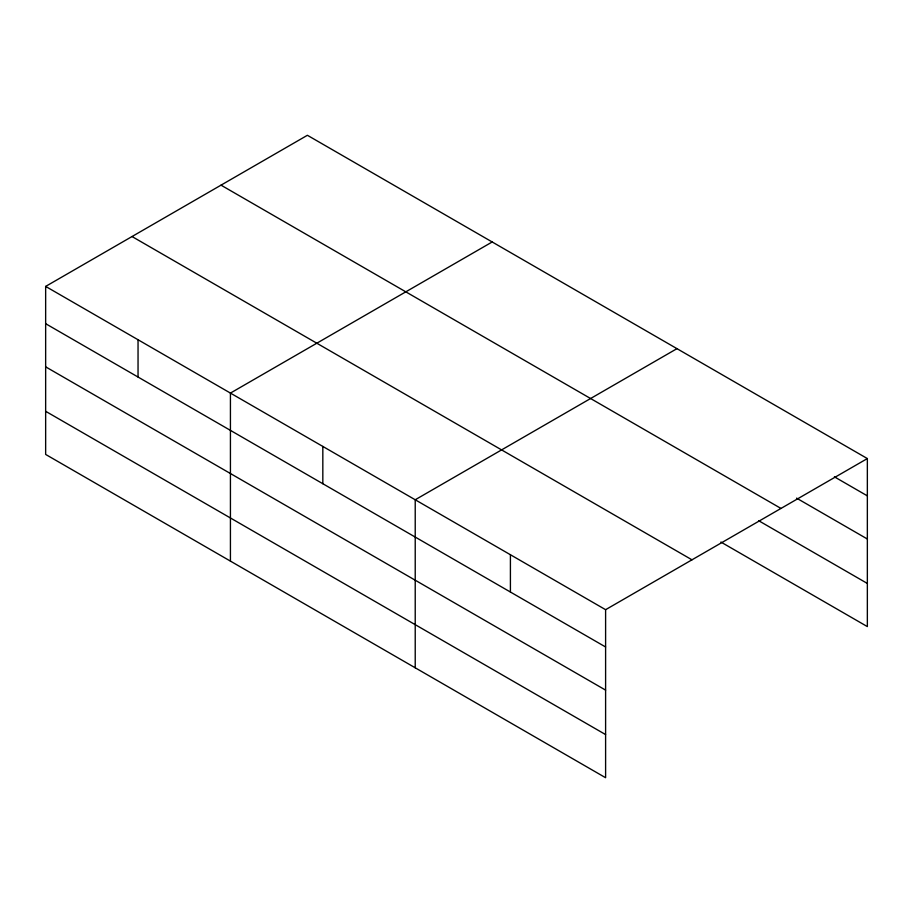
<?xml version="1.0" encoding="UTF-8"?>
<svg xmlns="http://www.w3.org/2000/svg" width="913" height="913" viewBox="0 0 913 913"><rect width="100%" height="100%" fill="white"/><g stroke="black" fill="none" stroke-linecap="round" stroke-linejoin="round"><path stroke-width="1.37" d="M45.65 286.408L605.604 609.69L605.604 777.716L45.65 454.434L45.65 286.408L307.396 135.284L867.35 458.566L867.35 626.592L720.905 542.048M492.187 241.968L230.43 393.092L230.43 561.118M676.967 348.652L415.221 499.765L415.221 667.802M605.604 609.69L867.35 458.566M834.402 476.837L867.35 495.862M796.57 498.133L867.35 539.001M221.026 185.156L780.969 508.438M758.737 520.741L867.35 583.453M132.031 236.535L691.974 559.817M45.65 323.693L605.604 646.986M45.65 366.843L605.604 690.125M45.65 411.295L605.604 734.577M510.413 554.727L510.413 592.023M322.825 446.423L322.825 483.719M138.046 339.75L138.046 377.035"/></g></svg>
